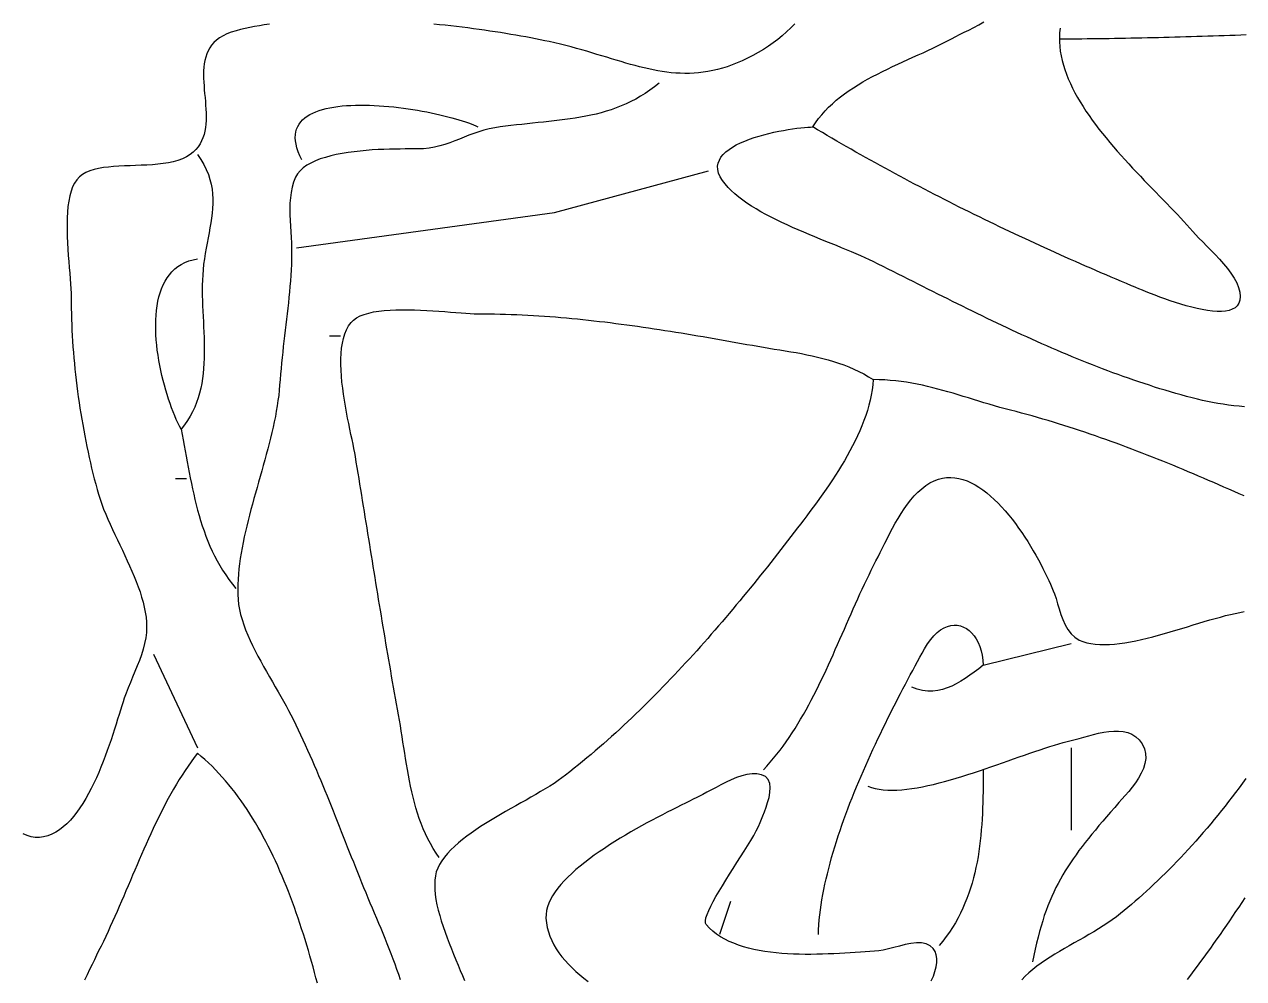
# Model space of a CAD drawing. Header units: millimetres. Extents: x 11 to 803, y 3 to 1113.
# Drawn here: x 406 to 627.9, y 543.9 to 717.6 of the extents above; entities that cross this region are included whole.
import ezdxf

# ---------------------------------------------------------------- set-up
doc = ezdxf.new("R2010")
doc.units = ezdxf.units.MM
doc.layers.add('0_0_0', color=3, linetype='Continuous')

msp = doc.modelspace()

# ---------------------------------------------------------------- linework, layer by layer
at = {"layer": '0_0_0'}
for points in [[(450.6, 717.63), (449.68, 717.5), (448.78, 717.35), (447.9, 717.19), (447.03, 717.02), (446.18, 716.84), (445.35, 716.65), (444.53, 716.44), (443.66, 716.18), (442.87, 715.88), (442.17, 715.54), (441.55, 715.16), (441, 714.75), (440.52, 714.3), (440.1, 713.83), (439.75, 713.32), (439.45, 712.79), (439.21, 712.23), (439.02, 711.65), (438.87, 711.04), (438.76, 710.42), (438.68, 709.78), (438.64, 709.13), (438.63, 708.46), (438.64, 707.78), (438.67, 707.09), (438.71, 706.39), (438.76, 705.69), (438.82, 704.99), (438.89, 704.28), (438.95, 703.57), (439, 702.87), (439.04, 702.17), (439.07, 701.47), (439.09, 700.79), (439.07, 700.11), (439.03, 699.45), (438.96, 698.8), (438.85, 698.17), (438.71, 697.55), (438.52, 696.96), (438.28, 696.39), (437.99, 695.84), (437.64, 695.32), (437.23, 694.82), (436.75, 694.36), (436.21, 693.92), (435.52, 693.5), (434.78, 693.14), (433.97, 692.84), (433.12, 692.6), (432.22, 692.41), (431.28, 692.26), (430.31, 692.14), (429.32, 692.05), (428.31, 691.99), (427.29, 691.94), (426.26, 691.91), (425.24, 691.87), (424.22, 691.83), (423.22, 691.79), (422.25, 691.72), (421.3, 691.63), (420.39, 691.52), (419.52, 691.36), (418.7, 691.17), (417.93, 690.92), (417.22, 690.62), (416.59, 690.25), (416.03, 689.82), (415.55, 689.31), (415.14, 688.7), (414.79, 688), (414.5, 687.21), (414.27, 686.36), (414.09, 685.43), (413.95, 684.45), (413.86, 683.42), (413.8, 682.35), (413.78, 681.24), (413.78, 680.12), (413.81, 678.98), (413.86, 677.83), (413.93, 676.69), (414.01, 675.55), (414.09, 674.44), (414.18, 673.35), (414.27, 672.31), (414.35, 671.3), (414.42, 670.35), (414.47, 669.47), (414.51, 668.65), (414.52, 667.92), (414.53, 666.92), (414.54, 665.93), (414.56, 664.93), (414.59, 663.93), (414.63, 662.93), (414.67, 661.92), (414.73, 660.92), (414.79, 659.91), (414.86, 658.9), (414.93, 657.88), (415.02, 656.87), (415.11, 655.86), (415.21, 654.84), (415.32, 653.83), (415.44, 652.81), (415.56, 651.8), (415.69, 650.78), (415.83, 649.77), (415.97, 648.76), (416.13, 647.75), (416.29, 646.74), (416.45, 645.73), (416.63, 644.73), (416.81, 643.72), (416.99, 642.72), (417.19, 641.72), (417.39, 640.73), (417.6, 639.74), (417.81, 638.75), (418.03, 637.77), (418.26, 636.79), (418.5, 635.81), (418.74, 634.84), (418.99, 633.88), (419.24, 632.92), (419.49, 632.05), (419.78, 631.17), (420.09, 630.27), (420.44, 629.37), (420.82, 628.46), (421.21, 627.54), (421.63, 626.61), (422.05, 625.67), (422.49, 624.73), (422.94, 623.78), (423.39, 622.83), (423.85, 621.88), (424.3, 620.92), (424.74, 619.96), (425.17, 619.01), (425.59, 618.05), (425.99, 617.1), (426.37, 616.15), (426.73, 615.21), (427.06, 614.27), (427.35, 613.33), (427.61, 612.41), (427.84, 611.49), (428.02, 610.58), (428.15, 609.68), (428.23, 608.79), (428.27, 607.92), (428.22, 606.91), (428.09, 605.9), (427.89, 604.88), (427.62, 603.86), (427.3, 602.84), (426.94, 601.82), (426.55, 600.8), (426.14, 599.79), (425.72, 598.79), (425.3, 597.8), (424.9, 596.82), (424.53, 595.86), (424.2, 594.92), (423.98, 594.25), (423.75, 593.53), (423.5, 592.76), (423.25, 591.94), (422.98, 591.09), (422.7, 590.2), (422.41, 589.29), (422.11, 588.34), (421.79, 587.38), (421.45, 586.4), (421.1, 585.41), (420.73, 584.4), (420.35, 583.4), (419.95, 582.4), (419.54, 581.4), (419.11, 580.41), (418.66, 579.44), (418.19, 578.49), (417.7, 577.56), (417.2, 576.66), (416.68, 575.79), (416.13, 574.95), (415.57, 574.16), (414.98, 573.42), (414.38, 572.73), (413.75, 572.09), (413.1, 571.51), (412.43, 571), (411.73, 570.55), (411.02, 570.18), (410.28, 569.88), (409.51, 569.67), (408.74, 569.56), (407.98, 569.57), (407.24, 569.69), (406.52, 569.92), (405.81, 570.24)], [(546.22, 717.7), (545.5, 716.97), (544.73, 716.24), (543.94, 715.54), (543.12, 714.87), (542.28, 714.23), (541.42, 713.62), (540.52, 713.05), (539.54, 712.46), (538.57, 711.91), (537.62, 711.42), (536.68, 710.97), (535.75, 710.57), (534.84, 710.21), (533.94, 709.89), (533.05, 709.61), (532.17, 709.37), (531.29, 709.17), (530.43, 709.01), (529.58, 708.87), (528.73, 708.78), (527.89, 708.71), (527.05, 708.67), (526.22, 708.67), (525.4, 708.69), (524.57, 708.73), (523.75, 708.8), (522.93, 708.9), (522.11, 709.01), (521.29, 709.15), (520.46, 709.31), (519.64, 709.48), (518.81, 709.67), (517.98, 709.87), (517.15, 710.09), (516.31, 710.32), (515.46, 710.56), (514.61, 710.81), (513.75, 711.07), (512.89, 711.33), (512.01, 711.6), (511.12, 711.87), (510.22, 712.14), (509.31, 712.42), (508.39, 712.69), (507.46, 712.96), (506.51, 713.23), (505.54, 713.49), (504.56, 713.75), (503.57, 713.99), (502.56, 714.23), (501.52, 714.46), (500.71, 714.63), (499.88, 714.8), (499.03, 714.97), (498.17, 715.14), (497.29, 715.3), (496.39, 715.47), (495.48, 715.63), (494.56, 715.78), (493.62, 715.94), (492.67, 716.09), (491.71, 716.24), (490.74, 716.39), (489.75, 716.54), (488.76, 716.68), (487.75, 716.81), (486.74, 716.95), (485.72, 717.07), (484.69, 717.2), (483.66, 717.32), (482.62, 717.43), (481.57, 717.54), (480.52, 717.65)], [(594.52, 716.92), (594.43, 716.08), (594.39, 715.25), (594.4, 714.41), (594.46, 713.57), (594.56, 712.73), (594.7, 711.89), (594.89, 711.04), (595.11, 710.2), (595.38, 709.36), (595.68, 708.51), (596.01, 707.67), (596.39, 706.83), (596.79, 705.99), (597.22, 705.15), (597.69, 704.31), (598.18, 703.48), (598.69, 702.64), (599.23, 701.81), (599.79, 700.99), (600.38, 700.17), (600.98, 699.35), (601.6, 698.53), (602.24, 697.72), (602.89, 696.92), (603.55, 696.12), (604.23, 695.32), (604.91, 694.53), (605.61, 693.75), (606.3, 692.97), (607.01, 692.2), (607.72, 691.44), (608.42, 690.69), (609.13, 689.94), (609.84, 689.2), (610.54, 688.47), (611.24, 687.75), (611.93, 687.04), (612.62, 686.34), (613.29, 685.65), (613.96, 684.96), (614.61, 684.29), (615.24, 683.63), (615.86, 682.98), (616.46, 682.35), (617.04, 681.72), (617.6, 681.11), (618.14, 680.5), (618.65, 679.92), (619.19, 679.32), (619.8, 678.68), (620.49, 677.99), (621.22, 677.25), (621.98, 676.48), (622.76, 675.68), (623.52, 674.85), (624.27, 674), (624.97, 673.15), (625.62, 672.28), (626.19, 671.42), (626.66, 670.56), (627.02, 669.71), (627.24, 668.87), (627.32, 668.06), (627.25, 667.4), (627.06, 666.85), (626.76, 666.39), (626.36, 666.02), (625.86, 665.73), (625.27, 665.53), (624.61, 665.4), (623.87, 665.34), (623.08, 665.34), (622.23, 665.4), (621.33, 665.51), (620.4, 665.67), (619.44, 665.87), (618.47, 666.11), (617.48, 666.37), (616.49, 666.66), (615.51, 666.97), (614.54, 667.29), (613.59, 667.62), (612.68, 667.96), (611.8, 668.29), (610.98, 668.61), (610.21, 668.91), (609.51, 669.2), (608.88, 669.46), (608.33, 669.69), (607.88, 669.88), (607.52, 670.03), (606.6, 670.42), (605.67, 670.81), (604.74, 671.2), (603.81, 671.59), (602.88, 671.99), (601.96, 672.39), (601.03, 672.79), (600.1, 673.19), (599.17, 673.6), (598.25, 674), (597.32, 674.41), (596.4, 674.82), (595.47, 675.23), (594.54, 675.65), (593.62, 676.06), (592.7, 676.48), (591.77, 676.9), (590.85, 677.32), (589.93, 677.75), (589, 678.17), (588.08, 678.6), (587.16, 679.03), (586.24, 679.47), (585.32, 679.9), (584.41, 680.34), (583.49, 680.77), (582.57, 681.21), (581.65, 681.66), (580.74, 682.1), (579.83, 682.55), (578.91, 682.99), (578, 683.45), (577.09, 683.9), (576.18, 684.35), (575.27, 684.81), (574.36, 685.27), (573.46, 685.73), (572.55, 686.19), (571.65, 686.65), (570.74, 687.12), (569.84, 687.59), (568.94, 688.06), (568.04, 688.53), (567.14, 689), (566.25, 689.48), (565.35, 689.96), (564.46, 690.44), (563.57, 690.92), (562.68, 691.41), (561.79, 691.89), (560.9, 692.38), (560.01, 692.87), (559.13, 693.36), (558.25, 693.86), (557.37, 694.35), (556.49, 694.85), (555.61, 695.35), (554.74, 695.86), (553.86, 696.36), (552.99, 696.87), (552.12, 697.38), (551.25, 697.89), (550.39, 698.4), (549.52, 698.92), (550.02, 699.69), (550.55, 700.44), (551.13, 701.15), (551.74, 701.85), (552.39, 702.52), (553.07, 703.16), (553.79, 703.78), (554.53, 704.38), (555.3, 704.96), (556.1, 705.53), (556.92, 706.07), (557.76, 706.6), (558.62, 707.11), (559.49, 707.61), (560.38, 708.09), (561.29, 708.56), (562.2, 709.02), (563.11, 709.47), (564.04, 709.91), (564.97, 710.35), (565.89, 710.77), (566.82, 711.2), (567.74, 711.61), (568.66, 712.03), (569.57, 712.44), (570.47, 712.85), (571.35, 713.26), (572.23, 713.68), (573.08, 714.09), (573.92, 714.51), (574.73, 714.94), (575.52, 715.37), (576.23, 715.74), (577.03, 716.15), (577.89, 716.57), (578.8, 717.03), (579.73, 717.53), (580.66, 718.05)], [(628.39, 715.67), (627.39, 715.64), (626.39, 715.6), (625.39, 715.57), (624.39, 715.53), (623.39, 715.5), (622.39, 715.47), (621.39, 715.43), (620.39, 715.4), (619.39, 715.37), (618.39, 715.34), (617.39, 715.31), (616.39, 715.28), (615.39, 715.25), (614.39, 715.22), (613.4, 715.2), (612.4, 715.17), (611.4, 715.15), (610.41, 715.12), (609.41, 715.1), (608.41, 715.08), (607.42, 715.06), (606.42, 715.04), (605.43, 715.02), (604.44, 715), (603.44, 714.99), (602.45, 714.97), (601.46, 714.96), (600.47, 714.95), (599.47, 714.94), (598.48, 714.93), (597.49, 714.93), (596.5, 714.92), (595.51, 714.92), (594.52, 714.92)], [(521.52, 706.92), (520.7, 706.24), (519.86, 705.62), (519.01, 705.04), (518.16, 704.5), (517.29, 704), (516.42, 703.55), (515.53, 703.13), (514.64, 702.74), (513.74, 702.39), (512.83, 702.07), (511.91, 701.78), (510.99, 701.51), (510.06, 701.27), (509.13, 701.06), (508.19, 700.86), (507.24, 700.68), (506.29, 700.52), (505.33, 700.38), (504.37, 700.25), (503.4, 700.13), (502.43, 700.01), (501.46, 699.91), (500.48, 699.8), (499.5, 699.71), (498.52, 699.61), (497.54, 699.51), (496.55, 699.4), (495.57, 699.3), (494.58, 699.18), (493.59, 699.06), (492.6, 698.92), (491.61, 698.77), (490.6, 698.57), (489.63, 698.33), (488.7, 698.05), (487.8, 697.74), (486.92, 697.4), (486.05, 697.06), (485.19, 696.71), (484.33, 696.37), (483.45, 696.04), (482.56, 695.74), (481.64, 695.47), (480.68, 695.24), (479.68, 695.07), (478.63, 694.96), (477.52, 694.92), (476.86, 694.91), (476.11, 694.91), (475.29, 694.91), (474.41, 694.9), (473.47, 694.89), (472.48, 694.87), (471.46, 694.84), (470.4, 694.79), (469.32, 694.73), (468.22, 694.64), (467.12, 694.54), (466.01, 694.42), (464.92, 694.27), (463.84, 694.1), (462.79, 693.9), (461.77, 693.66), (460.79, 693.39), (459.86, 693.09), (458.98, 692.75), (458.17, 692.36), (457.44, 691.94), (456.78, 691.47), (456.22, 690.95), (455.75, 690.39), (455.38, 689.77), (455.02, 688.89), (454.74, 687.97), (454.55, 687.01), (454.42, 686.03), (454.34, 685.02), (454.32, 683.99), (454.33, 682.95), (454.37, 681.9), (454.43, 680.86), (454.5, 679.83), (454.56, 678.81), (454.62, 677.82), (454.66, 676.85), (454.66, 675.92), (454.64, 674.91), (454.61, 673.91), (454.56, 672.9), (454.5, 671.9), (454.43, 670.9), (454.35, 669.9), (454.26, 668.9), (454.17, 667.9), (454.07, 666.91), (453.96, 665.91), (453.85, 664.91), (453.73, 663.91), (453.61, 662.92), (453.5, 661.92), (453.38, 660.92), (453.26, 659.93), (453.14, 658.93), (453.03, 657.93), (452.92, 656.93), (452.82, 655.93), (452.72, 654.93), (452.63, 653.92), (452.54, 652.92), (452.47, 651.92), (452.39, 650.99), (452.3, 650.05), (452.17, 649.1), (452.03, 648.15), (451.87, 647.19), (451.69, 646.22), (451.49, 645.25), (451.28, 644.27), (451.06, 643.29), (450.82, 642.3), (450.57, 641.31), (450.31, 640.31), (450.05, 639.31), (449.77, 638.31), (449.5, 637.31), (449.21, 636.3), (448.93, 635.29), (448.64, 634.29), (448.36, 633.28), (448.07, 632.27), (447.79, 631.27), (447.52, 630.26), (447.25, 629.26), (446.98, 628.25), (446.73, 627.26), (446.48, 626.26), (446.25, 625.27), (446.03, 624.28), (445.83, 623.3), (445.64, 622.32), (445.46, 621.35), (445.31, 620.38), (445.18, 619.42), (445.06, 618.46), (444.97, 617.52), (444.91, 616.58), (444.87, 615.65), (444.86, 614.73), (444.87, 613.82), (444.92, 612.92), (445.01, 612.02), (445.16, 611.11), (445.37, 610.18), (445.63, 609.25), (445.93, 608.31), (446.28, 607.37), (446.66, 606.41), (447.08, 605.46), (447.53, 604.51), (448.01, 603.55), (448.51, 602.6), (449.02, 601.65), (449.54, 600.7), (450.08, 599.77), (450.61, 598.84), (451.15, 597.92), (451.68, 597.01), (452.2, 596.12), (452.71, 595.24), (453.2, 594.38), (453.67, 593.54), (454.11, 592.72), (454.52, 591.92), (454.98, 591), (455.42, 590.09), (455.86, 589.17), (456.29, 588.25), (456.72, 587.34), (457.14, 586.42), (457.56, 585.5), (457.97, 584.58), (458.37, 583.66), (458.77, 582.73), (459.17, 581.81), (459.56, 580.89), (459.95, 579.96), (460.34, 579.04), (460.72, 578.11), (461.1, 577.18), (461.47, 576.26), (461.85, 575.33), (462.22, 574.4), (462.59, 573.48), (462.96, 572.55), (463.32, 571.62), (463.69, 570.69), (464.06, 569.76), (464.42, 568.83), (464.79, 567.9), (465.15, 566.97), (465.52, 566.05), (465.89, 565.12), (466.26, 564.19), (466.63, 563.26), (467, 562.33), (467.37, 561.4), (467.75, 560.47), (468.13, 559.55), (468.51, 558.62), (468.9, 557.69), (469.29, 556.77), (469.68, 555.84), (470.08, 554.92), (470.47, 554), (470.86, 553.07), (471.24, 552.15), (471.62, 551.22), (471.99, 550.29), (472.36, 549.36), (472.71, 548.43), (473.07, 547.5), (473.41, 546.56), (473.76, 545.63), (474.09, 544.69), (474.42, 543.75)], [(456.52, 692.92), (456.15, 693.68), (455.85, 694.41), (455.62, 695.1), (455.45, 695.76), (455.35, 696.38), (455.32, 696.97), (455.34, 697.53), (455.43, 698.05), (455.57, 698.54), (455.76, 699.01), (456.01, 699.44), (456.31, 699.84), (456.66, 700.22), (457.05, 700.56), (457.49, 700.88), (457.97, 701.18), (458.49, 701.44), (459.05, 701.68), (459.65, 701.9), (460.27, 702.1), (460.93, 702.27), (461.62, 702.42), (462.34, 702.54), (463.09, 702.65), (463.85, 702.74), (464.64, 702.8), (465.45, 702.85), (466.27, 702.88), (467.11, 702.89), (467.96, 702.89), (468.83, 702.87), (469.7, 702.84), (470.57, 702.79), (471.46, 702.72), (472.34, 702.65), (473.23, 702.56), (474.11, 702.46), (474.99, 702.35), (475.86, 702.23), (476.73, 702.1), (477.58, 701.96), (478.43, 701.81), (479.25, 701.65), (480.07, 701.49), (480.86, 701.32), (481.63, 701.15), (482.38, 700.97), (483.11, 700.79), (483.8, 700.61), (484.47, 700.42), (485.11, 700.23), (485.72, 700.04), (486.28, 699.85), (486.82, 699.66), (487.31, 699.47), (487.76, 699.28), (488.16, 699.1), (488.52, 698.92)], [(628.11, 647.96), (627.11, 648.07), (626.12, 648.18), (625.14, 648.3), (624.18, 648.44), (623.22, 648.59), (622.27, 648.75), (621.34, 648.94), (620.42, 649.13), (619.52, 649.35), (618.54, 649.61), (617.55, 649.87), (616.57, 650.14), (615.6, 650.42), (614.63, 650.7), (613.66, 650.99), (612.69, 651.28), (611.73, 651.58), (610.77, 651.89), (609.81, 652.2), (608.86, 652.52), (607.91, 652.84), (606.96, 653.17), (606.02, 653.5), (605.07, 653.84), (604.13, 654.18), (603.2, 654.53), (602.26, 654.89), (601.33, 655.24), (600.4, 655.61), (599.47, 655.97), (598.54, 656.34), (597.62, 656.72), (596.7, 657.1), (595.78, 657.48), (594.86, 657.87), (593.94, 658.26), (593.03, 658.66), (592.12, 659.06), (591.2, 659.46), (590.29, 659.86), (589.38, 660.27), (588.48, 660.69), (587.57, 661.1), (586.66, 661.52), (585.76, 661.94), (584.86, 662.36), (583.95, 662.79), (583.05, 663.22), (582.15, 663.65), (581.25, 664.08), (580.35, 664.52), (579.45, 664.96), (578.55, 665.39), (577.65, 665.84), (576.75, 666.28), (575.85, 666.72), (574.96, 667.17), (574.06, 667.62), (573.16, 668.06), (572.26, 668.51), (571.36, 668.97), (570.46, 669.42), (569.56, 669.87), (568.66, 670.32), (567.76, 670.78), (566.86, 671.23), (565.96, 671.69), (565.05, 672.14), (564.15, 672.6), (563.25, 673.05), (562.34, 673.51), (561.43, 673.96), (560.52, 674.42), (559.81, 674.76), (559.06, 675.11), (558.26, 675.47), (557.43, 675.83), (556.56, 676.19), (555.67, 676.56), (554.75, 676.94), (553.8, 677.32), (552.84, 677.71), (551.86, 678.1), (550.87, 678.5), (549.87, 678.91), (548.86, 679.33), (547.85, 679.75), (546.84, 680.19), (545.84, 680.63), (544.84, 681.08), (543.85, 681.54), (542.88, 682.01), (541.92, 682.49), (540.99, 682.98), (540.08, 683.48), (539.2, 684), (538.35, 684.52), (537.53, 685.06), (536.76, 685.61), (536.02, 686.17), (535.33, 686.74), (534.68, 687.33), (534.09, 687.93), (533.55, 688.55), (533.07, 689.17), (532.65, 689.87), (532.36, 690.53), (532.22, 691.16), (532.19, 691.77), (532.29, 692.34), (532.5, 692.89), (532.8, 693.42), (533.21, 693.91), (533.69, 694.39), (534.26, 694.83), (534.89, 695.25), (535.59, 695.65), (536.34, 696.02), (537.14, 696.36), (537.97, 696.68), (538.84, 696.98), (539.72, 697.26), (540.62, 697.51), (541.52, 697.74), (542.42, 697.95), (543.31, 698.14), (544.19, 698.3), (545.03, 698.45), (545.84, 698.57), (546.61, 698.68), (547.33, 698.76), (547.98, 698.83), (548.58, 698.88), (549.09, 698.91), (549.52, 698.92)], [(437.52, 693.92), (438.15, 692.99), (438.68, 692.07), (439.13, 691.16), (439.5, 690.26), (439.79, 689.37), (440.01, 688.49), (440.17, 687.6), (440.26, 686.73), (440.31, 685.85), (440.31, 684.98), (440.26, 684.1), (440.19, 683.22), (440.08, 682.33), (439.94, 681.44), (439.79, 680.54), (439.62, 679.64), (439.44, 678.72), (439.27, 677.79), (439.09, 676.85), (438.93, 675.89), (438.77, 674.92), (438.64, 673.93), (438.54, 672.92), (438.47, 671.99), (438.42, 671.06), (438.4, 670.13), (438.39, 669.19), (438.4, 668.24), (438.43, 667.29), (438.46, 666.34), (438.5, 665.39), (438.54, 664.43), (438.59, 663.47), (438.64, 662.52), (438.68, 661.56), (438.71, 660.61), (438.74, 659.65), (438.76, 658.71), (438.76, 657.76), (438.74, 656.82), (438.7, 655.89), (438.64, 654.97), (438.56, 654.05), (438.44, 653.14), (438.3, 652.24), (438.12, 651.35), (437.9, 650.47), (437.65, 649.6), (437.35, 648.74), (437.01, 647.9), (436.62, 647.07), (436.18, 646.26), (435.68, 645.46), (435.13, 644.68), (434.52, 643.92), (434.24, 644.46), (433.95, 645.06), (433.66, 645.69), (433.37, 646.36), (433.08, 647.07), (432.8, 647.8), (432.52, 648.57), (432.25, 649.37), (431.99, 650.19), (431.73, 651.03), (431.49, 651.9), (431.26, 652.78), (431.04, 653.67), (430.84, 654.58), (430.65, 655.5), (430.49, 656.43), (430.34, 657.36), (430.21, 658.29), (430.1, 659.22), (430.01, 660.15), (429.95, 661.08), (429.92, 661.99), (429.91, 662.9), (429.93, 663.79), (429.98, 664.67), (430.06, 665.53), (430.17, 666.37), (430.32, 667.19), (430.5, 667.98), (430.72, 668.74), (430.98, 669.47), (431.28, 670.17), (431.61, 670.83), (431.99, 671.45), (432.42, 672.03), (432.88, 672.57), (433.4, 673.07), (433.96, 673.51), (434.57, 673.9), (435.23, 674.24), (435.94, 674.53), (436.71, 674.75), (437.52, 674.92)], [(455.52, 676.92), (502.52, 683.35), (530.52, 690.92)], [(481.52, 565.92), (480.95, 566.75), (480.41, 567.59), (479.91, 568.46), (479.44, 569.35), (479.01, 570.25), (478.61, 571.17), (478.23, 572.1), (477.89, 573.04), (477.57, 574), (477.28, 574.96), (477.01, 575.94), (476.76, 576.92), (476.52, 577.91), (476.3, 578.91), (476.1, 579.91), (475.91, 580.92), (475.73, 581.93), (475.56, 582.93), (475.4, 583.94), (475.24, 584.95), (475.08, 585.96), (474.92, 586.96), (474.77, 587.96), (474.61, 588.95), (474.44, 589.94), (474.27, 590.92), (474.09, 591.92), (473.91, 592.92), (473.73, 593.92), (473.55, 594.92), (473.38, 595.93), (473.2, 596.93), (473.03, 597.93), (472.85, 598.93), (472.68, 599.93), (472.51, 600.93), (472.34, 601.93), (472.17, 602.93), (472, 603.93), (471.83, 604.93), (471.66, 605.93), (471.49, 606.93), (471.32, 607.93), (471.16, 608.93), (470.99, 609.93), (470.82, 610.93), (470.66, 611.93), (470.49, 612.93), (470.33, 613.93), (470.17, 614.93), (470, 615.93), (469.84, 616.92), (469.67, 617.92), (469.51, 618.92), (469.35, 619.92), (469.19, 620.92), (469.02, 621.92), (468.86, 622.92), (468.7, 623.92), (468.54, 624.92), (468.38, 625.92), (468.21, 626.91), (468.05, 627.91), (467.89, 628.91), (467.73, 629.91), (467.57, 630.91), (467.41, 631.91), (467.24, 632.91), (467.08, 633.91), (466.92, 634.91), (466.76, 635.91), (466.59, 636.91), (466.43, 637.91), (466.26, 638.92), (466.14, 639.6), (466, 640.36), (465.84, 641.17), (465.66, 642.04), (465.46, 642.96), (465.26, 643.92), (465.06, 644.91), (464.85, 645.94), (464.65, 647), (464.45, 648.07), (464.27, 649.16), (464.1, 650.26), (463.95, 651.36), (463.82, 652.45), (463.72, 653.54), (463.65, 654.62), (463.61, 655.67), (463.62, 656.7), (463.66, 657.69), (463.75, 658.65), (463.89, 659.57), (464.08, 660.44), (464.33, 661.25), (464.65, 662.01), (465.02, 662.7), (465.47, 663.31), (465.93, 663.77), (466.49, 664.17), (467.15, 664.51), (467.88, 664.8), (468.7, 665.04), (469.58, 665.24), (470.52, 665.39), (471.52, 665.51), (472.56, 665.59), (473.63, 665.64), (474.73, 665.66), (475.85, 665.65), (476.99, 665.63), (478.12, 665.58), (479.25, 665.52), (480.37, 665.45), (481.47, 665.38), (482.54, 665.3), (483.57, 665.22), (484.56, 665.14), (485.49, 665.07), (486.36, 665.01), (487.16, 664.96), (487.89, 664.93), (488.52, 664.92), (489.54, 664.91), (490.56, 664.9), (491.58, 664.89), (492.59, 664.86), (493.61, 664.84), (494.62, 664.8), (495.63, 664.76), (496.64, 664.72), (497.65, 664.66), (498.66, 664.61), (499.66, 664.54), (500.67, 664.48), (501.67, 664.4), (502.68, 664.33), (503.68, 664.24), (504.68, 664.15), (505.68, 664.06), (506.68, 663.97), (507.68, 663.86), (508.68, 663.76), (509.67, 663.65), (510.67, 663.53), (511.67, 663.42), (512.66, 663.3), (513.66, 663.17), (514.65, 663.04), (515.65, 662.91), (516.64, 662.77), (517.63, 662.63), (518.63, 662.49), (519.62, 662.35), (520.61, 662.2), (521.61, 662.05), (522.6, 661.89), (523.59, 661.74), (524.59, 661.58), (525.58, 661.42), (526.57, 661.25), (527.57, 661.09), (528.56, 660.92), (529.55, 660.75), (530.55, 660.58), (531.54, 660.41), (532.54, 660.24), (533.54, 660.06), (534.53, 659.88), (535.53, 659.71), (536.53, 659.53), (537.52, 659.35), (538.52, 659.17), (539.52, 659), (540.51, 658.83), (541.51, 658.66), (542.5, 658.5), (543.5, 658.34), (544.49, 658.18), (545.49, 658.01), (546.48, 657.84), (547.46, 657.66), (548.44, 657.46), (549.42, 657.25), (550.39, 657.03), (551.36, 656.79), (552.32, 656.53), (553.27, 656.25), (554.21, 655.94), (555.15, 655.61), (556.07, 655.24), (556.99, 654.85), (557.89, 654.42), (558.78, 653.96), (559.66, 653.46), (560.52, 652.92)], [(461.52, 660.92), (463.52, 660.92)], [(628.02, 631.75), (627.1, 632.16), (626.18, 632.57), (625.26, 632.98), (624.33, 633.38), (623.41, 633.79), (622.49, 634.19), (621.56, 634.59), (620.63, 634.99), (619.71, 635.38), (618.78, 635.78), (617.85, 636.17), (616.92, 636.56), (615.99, 636.94), (615.06, 637.33), (614.12, 637.71), (613.19, 638.08), (612.26, 638.46), (611.32, 638.83), (610.38, 639.2), (609.44, 639.56), (608.51, 639.92), (607.56, 640.28), (606.62, 640.64), (605.68, 640.99), (604.73, 641.34), (603.79, 641.68), (602.84, 642.02), (601.89, 642.35), (600.94, 642.69), (599.99, 643.01), (599.04, 643.34), (598.08, 643.65), (597.13, 643.97), (596.17, 644.28), (595.21, 644.58), (594.25, 644.88), (593.29, 645.18), (592.32, 645.47), (591.36, 645.75), (590.39, 646.03), (589.42, 646.31), (588.45, 646.58), (587.48, 646.84), (586.5, 647.1), (585.52, 647.35), (584.53, 647.61), (583.54, 647.88), (582.57, 648.16), (581.61, 648.44), (580.65, 648.73), (579.7, 649.02), (578.76, 649.31), (577.83, 649.59), (576.9, 649.88), (575.97, 650.16), (575.04, 650.44), (574.11, 650.71), (573.19, 650.97), (572.26, 651.22), (571.33, 651.46), (570.39, 651.69), (569.45, 651.9), (568.5, 652.1), (567.54, 652.28), (566.58, 652.44), (565.6, 652.58), (564.61, 652.69), (563.61, 652.79), (562.6, 652.86), (561.57, 652.9), (560.52, 652.92), (560.44, 651.99), (560.32, 651.06), (560.16, 650.12), (559.96, 649.19), (559.72, 648.26), (559.46, 647.32), (559.15, 646.39), (558.82, 645.46), (558.46, 644.54), (558.07, 643.61), (557.66, 642.69), (557.22, 641.77), (556.76, 640.86), (556.28, 639.95), (555.78, 639.05), (555.27, 638.16), (554.74, 637.27), (554.19, 636.39), (553.64, 635.52), (553.07, 634.66), (552.5, 633.8), (551.92, 632.96), (551.34, 632.13), (550.75, 631.3), (550.17, 630.49), (549.58, 629.7), (549, 628.91), (548.42, 628.14), (547.85, 627.38), (547.28, 626.64), (546.73, 625.92), (546.13, 625.13), (545.53, 624.35), (544.92, 623.56), (544.32, 622.78), (543.71, 622), (543.1, 621.22), (542.48, 620.43), (541.87, 619.65), (541.25, 618.87), (540.63, 618.09), (540.01, 617.32), (539.38, 616.54), (538.76, 615.76), (538.13, 614.99), (537.5, 614.22), (536.86, 613.44), (536.23, 612.67), (535.59, 611.91), (534.95, 611.14), (534.3, 610.37), (533.66, 609.61), (533.01, 608.85), (532.36, 608.09), (531.7, 607.33), (531.04, 606.58), (530.38, 605.82), (529.72, 605.07), (529.06, 604.32), (528.39, 603.58), (527.72, 602.84), (527.04, 602.09), (526.37, 601.36), (525.68, 600.62), (525, 599.89), (524.32, 599.16), (523.63, 598.44), (522.93, 597.71), (522.24, 596.99), (521.54, 596.28), (520.84, 595.57), (520.13, 594.86), (519.42, 594.15), (518.71, 593.45), (518, 592.75), (517.28, 592.06), (516.56, 591.37), (515.83, 590.68), (515.1, 590), (514.37, 589.32), (513.64, 588.65), (512.9, 587.98), (512.15, 587.31), (511.41, 586.65), (510.66, 586), (509.9, 585.35), (509.15, 584.7), (508.39, 584.06), (507.62, 583.42), (506.85, 582.79), (506.08, 582.17), (505.3, 581.55), (504.52, 580.93), (503.86, 580.43), (503.16, 579.93), (502.41, 579.43), (501.63, 578.93), (500.82, 578.43), (499.98, 577.93), (499.11, 577.42), (498.22, 576.91), (497.32, 576.4), (496.4, 575.88), (495.47, 575.36), (494.54, 574.83), (493.6, 574.3), (492.67, 573.76), (491.74, 573.22), (490.82, 572.67), (489.92, 572.11), (489.03, 571.55), (488.17, 570.97), (487.33, 570.39), (486.52, 569.79), (485.75, 569.19), (485.01, 568.58), (484.31, 567.95), (483.65, 567.32), (483.05, 566.67), (482.49, 566.01), (481.99, 565.34), (481.56, 564.65), (481.24, 564.01), (480.99, 563.31), (480.82, 562.57), (480.72, 561.79), (480.69, 560.96), (480.72, 560.1), (480.8, 559.21), (480.93, 558.28), (481.11, 557.34), (481.34, 556.37), (481.6, 555.38), (481.89, 554.38), (482.22, 553.37), (482.57, 552.36), (482.94, 551.34), (483.33, 550.32), (483.73, 549.31), (484.13, 548.31), (484.54, 547.32), (484.95, 546.34), (485.35, 545.39), (485.74, 544.46), (486.12, 543.55)], [(434.52, 643.92), (434.72, 642.93), (434.91, 641.95), (435.1, 640.96), (435.28, 639.97), (435.47, 638.98), (435.65, 637.99), (435.83, 637), (436.02, 636.01), (436.21, 635.03), (436.41, 634.04), (436.62, 633.06), (436.83, 632.08), (437.06, 631.11), (437.3, 630.14), (437.55, 629.18), (437.81, 628.22), (438.09, 627.27), (438.39, 626.32), (438.71, 625.38), (439.05, 624.45), (439.41, 623.53), (439.79, 622.62), (440.2, 621.72), (440.63, 620.82), (441.09, 619.94), (441.58, 619.07), (442.1, 618.22), (442.66, 617.37), (443.24, 616.54), (443.87, 615.72), (444.52, 614.92)], [(433.52, 634.92), (435.52, 634.92)], [(540.52, 581.92), (541.16, 582.59), (541.78, 583.28), (542.38, 583.99), (542.97, 584.72), (543.55, 585.46), (544.12, 586.22), (544.68, 587), (545.22, 587.79), (545.76, 588.6), (546.28, 589.42), (546.8, 590.26), (547.3, 591.1), (547.8, 591.96), (548.28, 592.83), (548.76, 593.71), (549.23, 594.59), (549.7, 595.49), (550.16, 596.39), (550.61, 597.3), (551.05, 598.22), (551.49, 599.14), (551.92, 600.06), (552.35, 600.99), (552.78, 601.92), (553.2, 602.85), (553.61, 603.78), (554.03, 604.72), (554.44, 605.65), (554.85, 606.59), (555.26, 607.52), (555.66, 608.44), (556.07, 609.37), (556.47, 610.29), (556.88, 611.21), (557.28, 612.12), (557.69, 613.02), (558.09, 613.91), (558.5, 614.8), (558.91, 615.68), (559.33, 616.55), (559.74, 617.41), (560.16, 618.26), (560.58, 619.09), (561.01, 619.92), (561.4, 620.67), (561.8, 621.47), (562.22, 622.31), (562.64, 623.17), (563.09, 624.06), (563.55, 624.96), (564.02, 625.87), (564.52, 626.77), (565.04, 627.67), (565.58, 628.55), (566.14, 629.41), (566.72, 630.23), (567.34, 631.02), (567.97, 631.76), (568.64, 632.44), (569.34, 633.07), (570.06, 633.63), (570.82, 634.11), (571.62, 634.5), (572.37, 634.78), (573.11, 634.97), (573.86, 635.08), (574.61, 635.11), (575.36, 635.06), (576.1, 634.93), (576.84, 634.74), (577.58, 634.48), (578.31, 634.15), (579.04, 633.77), (579.75, 633.33), (580.47, 632.84), (581.17, 632.31), (581.86, 631.72), (582.54, 631.1), (583.22, 630.44), (583.88, 629.75), (584.52, 629.03), (585.16, 628.28), (585.78, 627.5), (586.38, 626.71), (586.97, 625.91), (587.54, 625.09), (588.09, 624.27), (588.63, 623.44), (589.14, 622.61), (589.64, 621.78), (590.11, 620.96), (590.56, 620.15), (590.99, 619.35), (591.39, 618.57), (591.77, 617.81), (592.13, 617.08), (592.46, 616.38), (592.76, 615.7), (593.03, 615.07), (593.27, 614.47), (593.49, 613.92), (593.78, 613.06), (594.07, 612.14), (594.36, 611.18), (594.67, 610.19), (595.03, 609.23), (595.45, 608.3), (595.93, 607.43), (596.51, 606.67), (597.19, 606.02), (598, 605.52), (598.67, 605.25), (599.38, 605.03), (600.13, 604.87), (600.92, 604.76), (601.74, 604.7), (602.6, 604.68), (603.49, 604.71), (604.41, 604.78), (605.35, 604.88), (606.32, 605.02), (607.31, 605.19), (608.31, 605.39), (609.33, 605.61), (610.36, 605.85), (611.4, 606.12), (612.45, 606.4), (613.5, 606.69), (614.55, 607), (615.61, 607.31), (616.65, 607.62), (617.7, 607.94), (618.73, 608.26), (619.76, 608.57), (620.77, 608.87), (621.76, 609.17), (622.73, 609.45), (623.69, 609.71), (624.61, 609.96), (625.51, 610.18), (626.39, 610.38), (627.23, 610.55), (628.03, 610.69)], [(550.52, 551.92), (550.56, 552.79), (550.61, 553.68), (550.69, 554.57), (550.78, 555.48), (550.89, 556.39), (551.02, 557.31), (551.17, 558.24), (551.34, 559.18), (551.52, 560.12), (551.72, 561.08), (551.93, 562.03), (552.16, 562.99), (552.4, 563.96), (552.66, 564.93), (552.93, 565.91), (553.21, 566.89), (553.51, 567.87), (553.81, 568.86), (554.13, 569.85), (554.47, 570.84), (554.81, 571.83), (555.16, 572.83), (555.52, 573.82), (555.89, 574.81), (556.27, 575.81), (556.66, 576.8), (557.06, 577.79), (557.46, 578.78), (557.88, 579.77), (558.29, 580.75), (558.72, 581.73), (559.15, 582.71), (559.58, 583.68), (560.02, 584.65), (560.46, 585.62), (560.91, 586.57), (561.36, 587.53), (561.81, 588.47), (562.26, 589.41), (562.72, 590.35), (563.17, 591.27), (563.63, 592.19), (564.09, 593.09), (564.55, 593.99), (565, 594.88), (565.46, 595.76), (565.91, 596.63), (566.36, 597.49), (566.81, 598.33), (567.26, 599.17), (567.7, 599.99), (568.14, 600.8), (568.57, 601.59), (569, 602.38), (569.42, 603.14), (569.84, 603.9), (570.39, 604.82), (570.97, 605.62), (571.56, 606.31), (572.16, 606.89), (572.77, 607.36), (573.39, 607.73), (574, 607.99), (574.61, 608.16), (575.21, 608.23), (575.8, 608.2), (576.37, 608.09), (576.93, 607.89), (577.46, 607.61), (577.96, 607.25), (578.42, 606.81), (578.86, 606.3), (579.25, 605.72), (579.59, 605.07), (579.89, 604.35), (580.14, 603.58), (580.33, 602.74), (580.46, 601.86), (580.52, 600.92), (596.52, 604.92)], [(429.52, 602.92), (437.52, 585.92)], [(580.52, 600.92), (579.7, 600.3), (578.89, 599.69), (578.08, 599.11), (577.26, 598.55), (576.45, 598.04), (575.63, 597.57), (574.81, 597.15), (573.97, 596.81), (573.12, 596.53), (572.25, 596.34), (571.35, 596.24), (570.44, 596.23), (569.5, 596.34), (568.53, 596.56), (567.52, 596.92)], [(559.52, 578.92), (560.17, 578.68), (560.86, 578.5), (561.58, 578.35), (562.34, 578.26), (563.14, 578.2), (563.96, 578.19), (564.82, 578.21), (565.7, 578.26), (566.61, 578.36), (567.54, 578.48), (568.49, 578.63), (569.46, 578.81), (570.45, 579.02), (571.46, 579.25), (572.48, 579.5), (573.51, 579.77), (574.55, 580.06), (575.6, 580.37), (576.65, 580.69), (577.71, 581.02), (578.77, 581.36), (579.83, 581.71), (580.88, 582.07), (581.94, 582.43), (582.98, 582.8), (584.02, 583.16), (585.04, 583.53), (586.06, 583.88), (587.06, 584.24), (588.04, 584.59), (589, 584.92), (589.95, 585.25), (590.87, 585.56), (591.77, 585.86), (592.64, 586.14), (593.48, 586.4), (594.29, 586.64), (595.07, 586.86), (595.82, 587.05), (596.52, 587.22), (597.24, 587.39), (598.02, 587.6), (598.85, 587.84), (599.72, 588.08), (600.61, 588.32), (601.53, 588.54), (602.45, 588.72), (603.37, 588.86), (604.28, 588.94), (605.17, 588.94), (606.02, 588.85), (606.84, 588.66), (607.6, 588.36), (608.3, 587.92), (608.93, 587.34), (609.48, 586.6), (609.88, 585.73), (610.08, 584.85), (610.1, 583.96), (609.95, 583.06), (609.67, 582.16), (609.27, 581.27), (608.78, 580.4), (608.23, 579.55), (607.62, 578.73), (607, 577.95), (606.38, 577.22), (605.78, 576.54), (605.23, 575.92), (604.46, 575.04), (603.71, 574.18), (602.98, 573.34), (602.28, 572.52), (601.6, 571.73), (600.94, 570.94), (600.3, 570.17), (599.68, 569.41), (599.09, 568.66), (598.51, 567.92), (597.95, 567.19), (597.42, 566.45), (596.9, 565.72), (596.4, 564.99), (595.91, 564.25), (595.45, 563.51), (595, 562.76), (594.57, 562), (594.15, 561.23), (593.75, 560.45), (593.37, 559.65), (592.99, 558.84), (592.64, 558), (592.3, 557.14), (591.97, 556.26), (591.65, 555.35), (591.35, 554.42), (591.05, 553.45), (590.77, 552.46), (590.5, 551.43), (590.24, 550.36), (589.99, 549.25), (589.75, 548.1), (589.52, 546.92)], [(596.52, 585.92), (596.52, 570.92)], [(459.35, 543.03), (459.09, 544.03), (458.83, 545.02), (458.55, 546.02), (458.28, 547.01), (457.99, 548.01), (457.7, 549), (457.41, 549.99), (457.11, 550.98), (456.8, 551.96), (456.48, 552.95), (456.16, 553.93), (455.83, 554.9), (455.49, 555.88), (455.15, 556.85), (454.8, 557.81), (454.44, 558.77), (454.07, 559.72), (453.7, 560.67), (453.31, 561.61), (452.92, 562.54), (452.52, 563.47), (452.12, 564.39), (451.7, 565.3), (451.28, 566.2), (450.84, 567.09), (450.4, 567.98), (449.95, 568.85), (449.49, 569.72), (449.02, 570.58), (448.55, 571.42), (448.06, 572.25), (447.56, 573.08), (447.05, 573.89), (446.54, 574.68), (446.01, 575.47), (445.47, 576.24), (444.93, 577), (444.37, 577.74), (443.8, 578.48), (443.22, 579.19), (442.64, 579.89), (442.04, 580.58), (441.43, 581.25), (440.8, 581.9), (440.17, 582.54), (439.53, 583.16), (438.87, 583.76), (438.2, 584.35), (437.52, 584.92), (436.94, 584.15), (436.37, 583.37), (435.81, 582.57), (435.26, 581.76), (434.72, 580.94), (434.2, 580.11), (433.68, 579.26), (433.18, 578.4), (432.68, 577.53), (432.2, 576.65), (431.72, 575.76), (431.26, 574.86), (430.8, 573.95), (430.34, 573.04), (429.9, 572.12), (429.46, 571.19), (429.03, 570.26), (428.6, 569.32), (428.18, 568.38), (427.76, 567.44), (427.34, 566.49), (426.93, 565.54), (426.52, 564.59), (426.11, 563.64), (425.71, 562.69), (425.31, 561.74), (424.9, 560.8), (424.5, 559.85), (424.1, 558.91), (423.7, 557.97), (423.29, 557.03), (422.89, 556.1), (422.48, 555.18), (422.07, 554.26), (421.65, 553.35), (421.24, 552.44), (420.81, 551.55), (420.39, 550.66), (419.96, 549.78), (419.52, 548.92), (419.14, 548.16), (418.75, 547.33), (418.33, 546.45), (417.89, 545.53), (417.43, 544.58), (416.95, 543.61)], [(580.52, 581.92), (580.52, 580.92), (580.52, 579.92), (580.51, 578.93), (580.5, 577.93), (580.48, 576.93), (580.46, 575.93), (580.42, 574.93), (580.38, 573.93), (580.33, 572.94), (580.26, 571.94), (580.18, 570.95), (580.09, 569.96), (579.99, 568.98), (579.87, 568), (579.73, 567.02), (579.58, 566.05), (579.4, 565.08), (579.21, 564.12), (578.99, 563.17), (578.76, 562.22), (578.5, 561.28), (578.21, 560.34), (577.9, 559.42), (577.57, 558.5), (577.21, 557.6), (576.81, 556.7), (576.39, 555.81), (575.94, 554.93), (575.46, 554.07), (574.94, 553.21), (574.39, 552.37), (573.8, 551.54), (573.18, 550.72), (572.52, 549.92)], [(571.08, 543.49), (571.45, 544.36), (571.74, 545.21), (571.95, 546.03), (572.07, 546.81), (572.08, 547.54), (571.98, 548.22), (571.76, 548.84), (571.4, 549.38), (570.9, 549.83), (570.16, 550.21), (569.3, 550.39), (568.36, 550.41), (567.35, 550.29), (566.32, 550.08), (565.27, 549.82), (564.24, 549.54), (563.26, 549.28), (562.34, 549.08), (561.52, 548.97), (560.74, 548.91), (559.92, 548.85), (559.06, 548.79), (558.17, 548.72), (557.25, 548.66), (556.31, 548.59), (555.34, 548.53), (554.35, 548.47), (553.34, 548.42), (552.31, 548.37), (551.27, 548.34), (550.22, 548.31), (549.17, 548.3), (548.1, 548.3), (547.04, 548.32), (545.98, 548.35), (544.92, 548.4), (543.86, 548.47), (542.82, 548.57), (541.79, 548.69), (540.77, 548.83), (539.77, 549), (538.79, 549.2), (537.83, 549.43), (536.9, 549.69), (536, 549.98), (535.13, 550.31), (534.29, 550.67), (533.49, 551.07), (532.73, 551.52), (532.01, 552), (531.33, 552.53), (530.71, 553.1), (530.13, 553.71), (529.99, 554.01), (529.97, 554.43), (530.07, 554.96), (530.27, 555.58), (530.56, 556.29), (530.93, 557.08), (531.38, 557.93), (531.89, 558.84), (532.45, 559.8), (533.06, 560.8), (533.7, 561.83), (534.36, 562.88), (535.03, 563.94), (535.7, 565), (536.37, 566.04), (537.02, 567.07), (537.64, 568.07), (538.22, 569.03), (538.75, 569.95), (539.23, 570.8), (539.63, 571.59), (539.96, 572.29), (540.2, 572.92), (540.42, 573.53), (540.69, 574.26), (541, 575.09), (541.29, 575.97), (541.54, 576.88), (541.71, 577.79), (541.77, 578.65), (541.68, 579.43), (541.41, 580.11), (540.93, 580.65), (540.19, 581.01), (539.34, 581.17), (538.45, 581.18), (537.53, 581.06), (536.58, 580.82), (535.63, 580.49), (534.67, 580.1), (533.72, 579.65), (532.79, 579.18), (531.9, 578.7), (531.05, 578.23), (530.25, 577.8), (529.52, 577.42), (528.99, 577.15), (528.39, 576.86), (527.75, 576.54), (527.06, 576.2), (526.33, 575.84), (525.55, 575.45), (524.74, 575.05), (523.9, 574.62), (523.03, 574.18), (522.13, 573.71), (521.21, 573.23), (520.27, 572.73), (519.31, 572.22), (518.35, 571.69), (517.37, 571.14), (516.4, 570.58), (515.42, 570.01), (514.44, 569.43), (513.48, 568.83), (512.52, 568.22), (511.57, 567.6), (510.64, 566.98), (509.74, 566.34), (508.85, 565.69), (508, 565.04), (507.17, 564.38), (506.39, 563.72), (505.64, 563.05), (504.93, 562.38), (504.27, 561.7), (503.65, 561.02), (503.09, 560.34), (502.59, 559.66), (502.15, 558.98), (501.77, 558.29), (501.46, 557.61), (501.21, 556.93), (501.05, 556.26), (500.96, 555.58), (500.95, 554.92), (501.03, 554.06), (501.18, 553.22), (501.39, 552.4), (501.66, 551.6), (501.99, 550.82), (502.37, 550.05), (502.81, 549.31), (503.3, 548.59), (503.83, 547.88), (504.41, 547.19), (505.03, 546.51), (505.69, 545.85), (506.38, 545.21), (507.1, 544.58), (507.85, 543.97), (508.63, 543.37)], [(628.31, 580.34), (627.7, 579.49), (627.09, 578.64), (626.47, 577.79), (625.84, 576.95), (625.2, 576.12), (624.56, 575.29), (623.91, 574.47), (623.25, 573.65), (622.59, 572.85), (621.93, 572.04), (621.26, 571.25), (620.58, 570.46), (619.9, 569.69), (619.22, 568.92), (618.53, 568.15), (617.85, 567.4), (617.16, 566.66), (616.47, 565.92), (615.77, 565.2), (615.08, 564.49), (614.39, 563.78), (613.69, 563.09), (613, 562.41), (612.31, 561.74), (611.61, 561.08), (610.92, 560.43), (610.24, 559.8), (609.55, 559.17), (608.87, 558.56), (608.19, 557.97), (607.52, 557.38), (606.85, 556.82), (606.18, 556.26), (605.52, 555.72), (604.78, 555.14), (604.01, 554.57), (603.2, 554.02), (602.37, 553.48), (601.52, 552.95), (600.66, 552.43), (599.78, 551.91), (598.89, 551.4), (597.99, 550.89), (597.09, 550.38), (596.2, 549.87), (595.31, 549.36), (594.42, 548.85), (593.56, 548.32), (592.7, 547.79), (591.87, 547.25), (591.07, 546.7), (590.29, 546.13), (589.54, 545.55), (588.83, 544.95), (588.16, 544.33), (587.53, 543.69)], [(534.52, 557.92), (532.52, 551.92)], [(617.7, 543.73), (618.32, 544.54), (618.93, 545.35), (619.55, 546.17), (620.15, 546.99), (620.76, 547.81), (621.35, 548.63), (621.95, 549.45), (622.53, 550.27), (623.12, 551.1), (623.7, 551.93), (624.27, 552.76), (624.84, 553.59), (625.41, 554.42), (625.97, 555.25), (626.53, 556.08), (627.09, 556.92), (627.64, 557.76), (628.19, 558.6)]]:
    msp.add_lwpolyline(points, dxfattribs=at)

doc.saveas('drawing.dxf')
